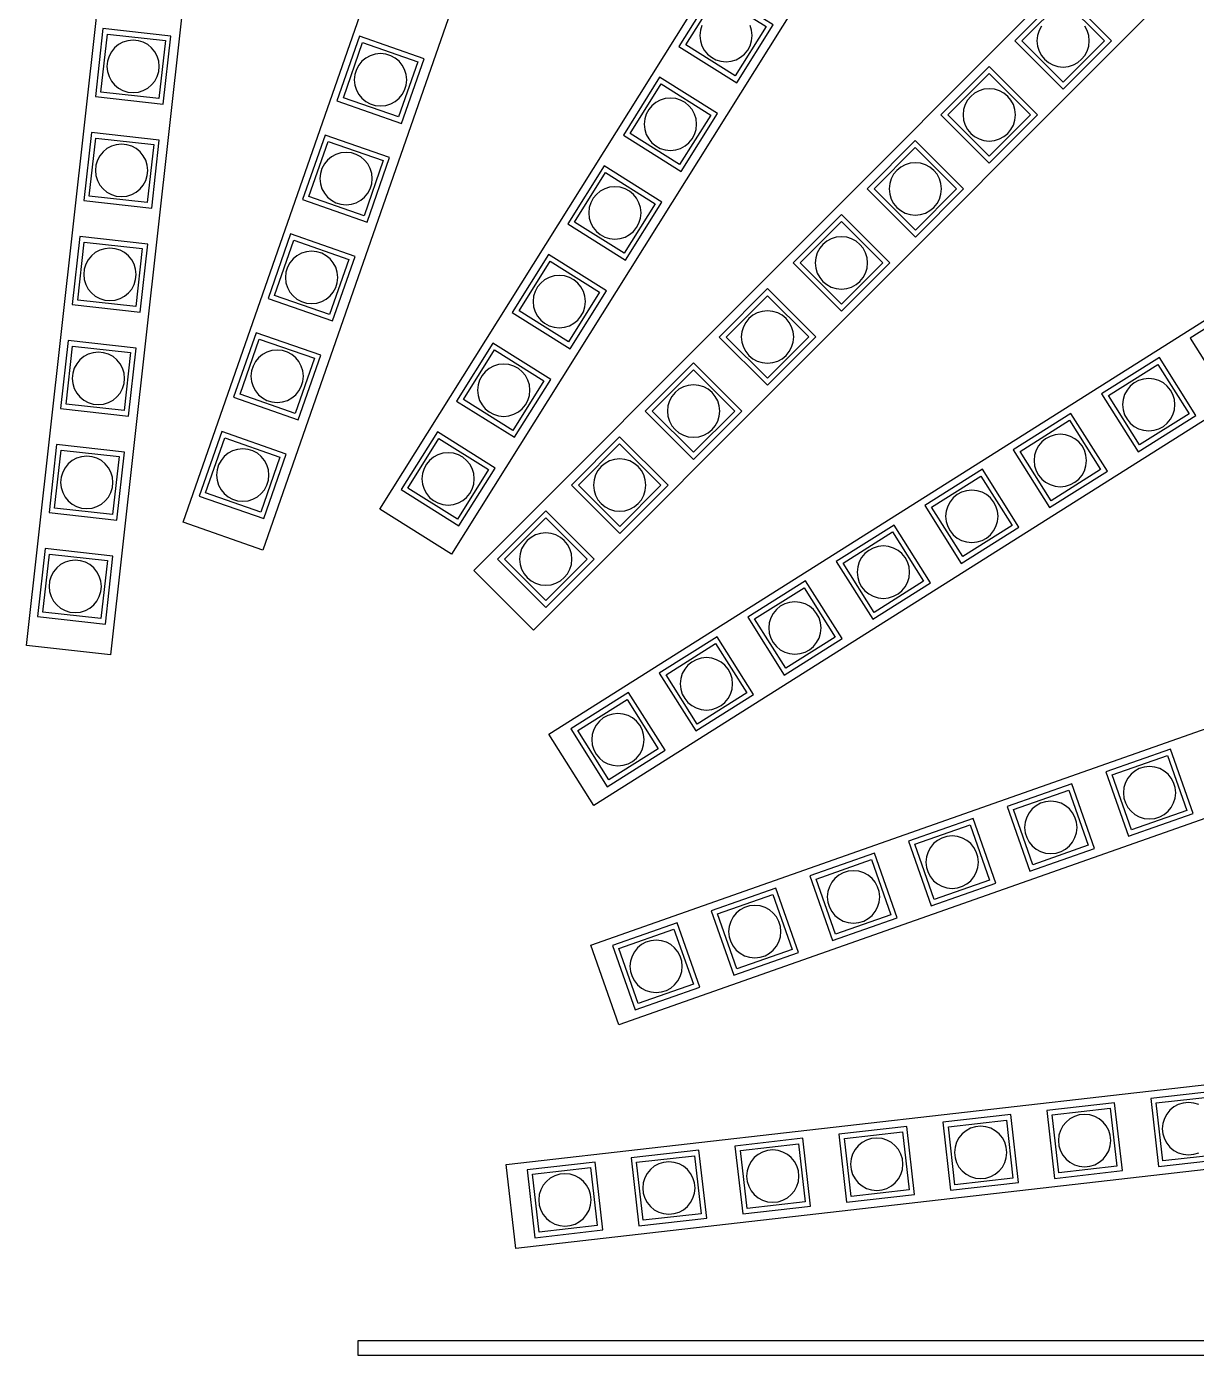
# Model space of a CAD drawing. Extents: x -1323 to 1705, y -706 to 926.
# Drawn here: x -386.1 to -151.2, y -143.9 to 122.8 of the extents above; entities that cross this region are included whole.
import ezdxf

# ---------------------------------------------------------------- set-up
doc = ezdxf.new("R2010")
doc.units = 0
doc.layers.add('CAMADA_1', color=7, linetype='CONTINUOUS')

msp = doc.modelspace()

# ---------------------------------------------------------------- linework, layer by layer
at = {"layer": 'CAMADA_1'}
for points in [[(-260.8108, 257.4186), (-259.8229, 260.2513), (-254.6584, 258.4502), (-338.602, 17.7517), (-354.5965, 23.3297), (-270.6529, 264.0283), (-265.4884, 262.2272), (-266.4763, 259.3944), (-260.8108, 257.4186)], [(-346.7664, 247.6767), (-346.4342, 250.6583), (-340.9982, 250.0525), (-369.2312, -3.2955), (-386.0662, -1.4195), (-357.8332, 251.9286), (-352.3972, 251.3228), (-352.7295, 248.3412), (-346.7664, 247.6767)], [(-171.5761, 233.2397), (-169.9822, 235.7812), (-165.3485, 232.8751), (-300.7867, 16.915), (-315.1372, 25.9148), (-179.699, 241.8751), (-175.0653, 238.969), (-176.6592, 236.4274), (-171.5761, 233.2397)], [(-110.1365, 183.7623), (-108.0167, 185.8851), (-104.1465, 182.0201), (-284.2769, 1.6446), (-296.263, 13.6143), (-116.1324, 193.9898), (-112.2622, 190.1248), (-114.382, 188.002), (-110.1365, 183.7623)], [(-236.1836, 123.1514), (-247.807, 130.441), (-255.0964, 118.8176), (-243.4732, 111.5281), (-236.1836, 123.1514)], [(-253.718, 119.1335), (-247.4911, 129.0624), (-237.5622, 122.8355), (-243.7891, 112.9066), (-253.718, 119.1335)], [(-168.2526, 119.9442), (-177.9606, 129.6392), (-187.6555, 119.9311), (-177.9475, 110.2362), (-168.2526, 119.9442)], [(-186.2414, 119.9321), (-177.9597, 128.225), (-169.6667, 119.9433), (-177.9485, 111.6504), (-186.2414, 119.9321)], [(-357.0927, 120.8661), (-370.7282, 122.3856), (-372.2478, 108.75), (-358.6122, 107.2304), (-357.0927, 120.8661)], [(-371.1432, 109.6331), (-369.8452, 121.281), (-358.1973, 119.983), (-359.4953, 108.3352), (-371.1432, 109.6331)], [(-359.4151, 114.8081), (-359.5219, 115.8672), (-359.8281, 116.8536), (-360.3126, 117.7463), (-360.9543, 118.524), (-361.732, 119.1657), (-362.6247, 119.6502), (-363.6111, 119.9564), (-364.6702, 120.0632), (-365.7293, 119.9564), (-366.7158, 119.6502), (-367.6084, 119.1657), (-368.3862, 118.524), (-369.0279, 117.7463), (-369.5124, 116.8536), (-369.8186, 115.8672), (-369.9254, 114.8081), (-369.8186, 113.749), (-369.5124, 112.7626), (-369.0279, 111.8699), (-368.3862, 111.0922), (-367.6085, 110.4505), (-366.7158, 109.9659), (-365.7294, 109.6597), (-364.6703, 109.5529), (-363.6112, 109.6597), (-362.6247, 109.9659), (-361.7321, 110.4504), (-360.9543, 111.0921), (-360.3126, 111.8698), (-359.8281, 112.7625), (-359.5219, 113.7489), (-359.4151, 114.808)], [(-306.2703, 116.3309), (-319.2251, 120.8489), (-323.7431, 107.8941), (-310.7884, 103.376), (-306.2703, 116.3309)], [(-322.4696, 108.509), (-318.6102, 119.5753), (-307.5439, 115.716), (-311.4033, 104.6496), (-322.4696, 108.509)], [(-309.7516, 112.1125), (-309.8584, 113.1716), (-310.1646, 114.158), (-310.6491, 115.0507), (-311.2908, 115.8284), (-312.0685, 116.4701), (-312.9612, 116.9546), (-313.9476, 117.2608), (-315.0067, 117.3676), (-316.0658, 117.2608), (-317.0522, 116.9546), (-317.9449, 116.4701), (-318.7227, 115.8284), (-319.3644, 115.0507), (-319.8489, 114.158), (-320.1551, 113.1716), (-320.2619, 112.1125), (-320.1551, 111.0534), (-319.8489, 110.067), (-319.3644, 109.1743), (-318.7227, 108.3965), (-317.9449, 107.7548), (-317.0523, 107.2703), (-316.0658, 106.9641), (-315.0067, 106.8573), (-313.9476, 106.9641), (-312.9612, 107.2703), (-312.0685, 107.7548), (-311.2908, 108.3965), (-310.6491, 109.1742), (-310.1646, 110.0669), (-309.8584, 111.0533), (-309.7516, 112.1124)], [(-62.0098, 105.5192), (-59.4725, 107.1199), (-56.5542, 102.4939), (-272.1536, -33.5179), (-281.1916, -19.1913), (-65.5921, 116.8205), (-62.6738, 112.1946), (-65.2112, 110.5938), (-62.0098, 105.5192)], [(-183.0917, 105.0849), (-192.7998, 114.7798), (-202.4947, 105.0718), (-192.7867, 95.3769), (-183.0917, 105.0849)], [(-247.341, 105.3606), (-258.9644, 112.6502), (-266.2538, 101.0268), (-254.6305, 93.7373), (-247.341, 105.3606)], [(-201.0805, 105.0728), (-192.7988, 113.3657), (-184.5059, 105.084), (-192.7876, 96.791), (-201.0805, 105.0728)], [(-264.8754, 101.3427), (-258.6485, 111.2716), (-248.7196, 105.0447), (-254.9464, 95.1158), (-264.8754, 101.3427)], [(-187.5381, 105.0784), (-187.6449, 106.1375), (-187.9511, 107.1239), (-188.4356, 108.0166), (-189.0773, 108.7943), (-189.855, 109.436), (-190.7477, 109.9205), (-191.7341, 110.2267), (-192.7932, 110.3335), (-193.8523, 110.2267), (-194.8387, 109.9205), (-195.7314, 109.436), (-196.5092, 108.7943), (-197.1509, 108.0166), (-197.6354, 107.1239), (-197.9416, 106.1375), (-198.0484, 105.0784), (-197.9416, 104.0193), (-197.6354, 103.0328), (-197.1509, 102.1402), (-196.5092, 101.3624), (-195.7314, 100.7207), (-194.8388, 100.2362), (-193.8523, 99.93), (-192.7932, 99.8232), (-191.7341, 99.93), (-190.7477, 100.2362), (-189.855, 100.7207), (-189.0773, 101.3624), (-188.4356, 102.1401), (-187.9511, 103.0328), (-187.6449, 104.0192), (-187.5381, 105.0783)], [(-251.5423, 103.1937), (-251.6491, 104.2528), (-251.9553, 105.2392), (-252.4398, 106.1319), (-253.0815, 106.9096), (-253.8592, 107.5513), (-254.7519, 108.0358), (-255.7383, 108.342), (-256.7974, 108.4488), (-257.8565, 108.342), (-258.843, 108.0358), (-259.7356, 107.5513), (-260.5134, 106.9096), (-261.1551, 106.1319), (-261.6396, 105.2392), (-261.9458, 104.2528), (-262.0526, 103.1937), (-261.9458, 102.1346), (-261.6396, 101.1482), (-261.1551, 100.2555), (-260.5134, 99.4778), (-259.7357, 98.8361), (-258.843, 98.3516), (-257.8566, 98.0454), (-256.7975, 97.9386), (-255.7384, 98.0454), (-254.7519, 98.3516), (-253.8593, 98.8361), (-253.0815, 99.4778), (-252.4398, 100.2555), (-251.9553, 101.1481), (-251.6491, 102.1346), (-251.5423, 103.1937)], [(-359.4185, 99.9953), (-373.0541, 101.5148), (-374.5736, 87.8792), (-360.9381, 86.3596), (-359.4185, 99.9953)], [(-373.469, 88.7623), (-372.171, 100.4102), (-360.5231, 99.1122), (-361.8212, 87.4643), (-373.469, 88.7623)], [(-361.7409, 93.9373), (-361.8477, 94.9964), (-362.1539, 95.9828), (-362.6384, 96.8755), (-363.2801, 97.6532), (-364.0579, 98.2949), (-364.9505, 98.7794), (-365.937, 99.0856), (-366.9961, 99.1924), (-368.0552, 99.0856), (-369.0416, 98.7794), (-369.9343, 98.2949), (-370.712, 97.6532), (-371.3537, 96.8755), (-371.8382, 95.9828), (-372.1444, 94.9964), (-372.2512, 93.9373), (-372.1444, 92.8782), (-371.8382, 91.8918), (-371.3537, 90.9991), (-370.712, 90.2213), (-369.9343, 89.5796), (-369.0416, 89.0951), (-368.0552, 88.7889), (-366.9961, 88.6821), (-365.937, 88.7889), (-364.9506, 89.0951), (-364.0579, 89.5796), (-363.2801, 90.2213), (-362.6384, 90.999), (-362.1539, 91.8917), (-361.8477, 92.8781), (-361.7409, 93.9372)], [(-313.1856, 96.5021), (-326.1404, 101.0201), (-330.6584, 88.0653), (-317.7036, 83.5474), (-313.1856, 96.5021)], [(-329.3848, 88.6803), (-325.5255, 99.7466), (-314.4592, 95.8872), (-318.3185, 84.8209), (-329.3848, 88.6803)], [(-197.9309, 90.2256), (-207.639, 99.9205), (-217.3339, 90.2125), (-207.6258, 80.5175), (-197.9309, 90.2256)], [(-316.6669, 92.2837), (-316.7737, 93.3428), (-317.0799, 94.3293), (-317.5644, 95.2219), (-318.2061, 95.9997), (-318.9838, 96.6414), (-319.8765, 97.1259), (-320.8629, 97.4321), (-321.922, 97.5389), (-322.9811, 97.4321), (-323.9675, 97.1259), (-324.8602, 96.6414), (-325.6379, 95.9997), (-326.2796, 95.2219), (-326.7641, 94.3293), (-327.0703, 93.3428), (-327.1771, 92.2837), (-327.0703, 91.2246), (-326.7641, 90.2382), (-326.2796, 89.3455), (-325.6379, 88.5678), (-324.8602, 87.9261), (-323.9675, 87.4416), (-322.9811, 87.1354), (-321.922, 87.0286), (-320.8629, 87.1354), (-319.8765, 87.4416), (-318.9838, 87.9261), (-318.2061, 88.5678), (-317.5644, 89.3455), (-317.0799, 90.2382), (-316.7737, 91.2246), (-316.6669, 92.2837)], [(-215.9197, 90.2134), (-207.638, 98.5063), (-199.3451, 90.2246), (-207.6268, 81.9317), (-215.9197, 90.2134)], [(-258.4984, 87.5698), (-270.1218, 94.8594), (-277.4112, 83.236), (-265.7879, 75.9465), (-258.4984, 87.5698)], [(-276.0328, 83.5519), (-269.8059, 93.4808), (-259.8769, 87.2539), (-266.1038, 77.325), (-276.0328, 83.5519)], [(-202.3772, 90.219), (-202.484, 91.2781), (-202.7902, 92.2646), (-203.2747, 93.1572), (-203.9164, 93.935), (-204.6942, 94.5767), (-205.5868, 95.0612), (-206.5733, 95.3674), (-207.6324, 95.4742), (-208.6915, 95.3674), (-209.6779, 95.0612), (-210.5706, 94.5767), (-211.3483, 93.935), (-211.99, 93.1572), (-212.4745, 92.2646), (-212.7807, 91.2781), (-212.8875, 90.219), (-212.7807, 89.1599), (-212.4745, 88.1735), (-211.99, 87.2808), (-211.3483, 86.5031), (-210.5706, 85.8614), (-209.6779, 85.3769), (-208.6915, 85.0707), (-207.6324, 84.9639), (-206.5733, 85.0707), (-205.5869, 85.3769), (-204.6942, 85.8614), (-203.9165, 86.5031), (-203.2748, 87.2808), (-202.7902, 88.1735), (-202.484, 89.1599), (-202.3772, 90.219)], [(-262.6997, 85.4029), (-262.8065, 86.462), (-263.1127, 87.4484), (-263.5972, 88.3411), (-264.2389, 89.1188), (-265.0166, 89.7605), (-265.9093, 90.245), (-266.8957, 90.5512), (-267.9548, 90.658), (-269.0139, 90.5512), (-270.0004, 90.245), (-270.893, 89.7605), (-271.6708, 89.1188), (-272.3125, 88.3411), (-272.797, 87.4484), (-273.1032, 86.462), (-273.21, 85.4029), (-273.1032, 84.3438), (-272.797, 83.3574), (-272.3125, 82.4647), (-271.6708, 81.687), (-270.8931, 81.0453), (-270.0004, 80.5608), (-269.014, 80.2546), (-267.9549, 80.1478), (-266.8958, 80.2546), (-265.9093, 80.5608), (-265.0167, 81.0453), (-264.2389, 81.687), (-263.5972, 82.4647), (-263.1127, 83.3574), (-262.8065, 84.3438), (-262.6997, 85.4029)], [(-212.77, 75.3663), (-222.4781, 85.0612), (-232.1731, 75.3532), (-222.4649, 65.6582), (-212.77, 75.3663)], [(-230.7589, 75.3541), (-222.4772, 83.647), (-214.1843, 75.3653), (-222.4659, 67.0724), (-230.7589, 75.3541)], [(-361.7443, 79.1245), (-375.38, 80.644), (-376.8995, 67.0084), (-363.2639, 65.4888), (-361.7443, 79.1245)], [(-320.1009, 76.6734), (-333.0557, 81.1913), (-337.5737, 68.2366), (-324.6189, 63.7186), (-320.1009, 76.6734)], [(-217.2164, 75.3597), (-217.3232, 76.4188), (-217.6294, 77.4052), (-218.1139, 78.2979), (-218.7556, 79.0756), (-219.5333, 79.7173), (-220.426, 80.2018), (-221.4124, 80.508), (-222.4715, 80.6148), (-223.5306, 80.508), (-224.517, 80.2018), (-225.4097, 79.7173), (-226.1875, 79.0756), (-226.8292, 78.2979), (-227.3137, 77.4052), (-227.6199, 76.4188), (-227.7267, 75.3597), (-227.6199, 74.3006), (-227.3137, 73.3142), (-226.8292, 72.4215), (-226.1875, 71.6438), (-225.4097, 71.0021), (-224.5171, 70.5176), (-223.5306, 70.2114), (-222.4715, 70.1046), (-221.4124, 70.2113), (-220.426, 70.5175), (-219.5333, 71.002), (-218.7556, 71.6437), (-218.1139, 72.4215), (-217.6294, 73.3141), (-217.3232, 74.3006), (-217.2164, 75.3597)], [(-375.7949, 67.8915), (-374.4969, 79.5394), (-362.8489, 78.2414), (-364.147, 66.5935), (-375.7949, 67.8915)], [(-364.0668, 73.0665), (-364.1736, 74.1256), (-364.4798, 75.112), (-364.9643, 76.0047), (-365.606, 76.7824), (-366.3837, 77.4241), (-367.2764, 77.9086), (-368.2628, 78.2148), (-369.3219, 78.3216), (-370.381, 78.2148), (-371.3674, 77.9086), (-372.2601, 77.4241), (-373.0378, 76.7824), (-373.6795, 76.0047), (-374.164, 75.112), (-374.4702, 74.1256), (-374.577, 73.0665), (-374.4702, 72.0074), (-374.164, 71.021), (-373.6795, 70.1283), (-373.0379, 69.3505), (-372.2601, 68.7088), (-371.3675, 68.2243), (-370.381, 67.9181), (-369.3219, 67.8113), (-368.2628, 67.9181), (-367.2764, 68.2243), (-366.3837, 68.7088), (-365.606, 69.3505), (-364.9643, 70.1282), (-364.4798, 71.0209), (-364.1736, 72.0073), (-364.0668, 73.0664)], [(-336.3001, 68.8515), (-332.4408, 79.9178), (-321.3744, 76.0585), (-325.2338, 64.9921), (-336.3001, 68.8515)], [(-323.5821, 72.455), (-323.6889, 73.5141), (-323.9951, 74.5005), (-324.4796, 75.3932), (-325.1213, 76.1709), (-325.8991, 76.8126), (-326.7917, 77.2971), (-327.7782, 77.6033), (-328.8373, 77.7101), (-329.8964, 77.6033), (-330.8828, 77.2971), (-331.7755, 76.8126), (-332.5532, 76.1709), (-333.1949, 75.3932), (-333.6794, 74.5005), (-333.9856, 73.5141), (-334.0924, 72.455), (-333.9856, 71.3959), (-333.6794, 70.4095), (-333.1949, 69.5168), (-332.5532, 68.7391), (-331.7755, 68.0974), (-330.8828, 67.6129), (-329.8964, 67.3067), (-328.8373, 67.1999), (-327.7782, 67.3066), (-326.7918, 67.6128), (-325.8991, 68.0973), (-325.1214, 68.739), (-324.4797, 69.5168), (-323.9951, 70.4094), (-323.6889, 71.3959), (-323.5821, 72.455)], [(-269.6558, 69.7791), (-281.2792, 77.0686), (-288.5687, 65.4452), (-276.9453, 58.1557), (-269.6558, 69.7791)], [(-287.1902, 65.7611), (-280.9633, 75.69), (-271.0343, 69.4631), (-277.2612, 59.5342), (-287.1902, 65.7611)], [(-273.8571, 67.6121), (-273.9639, 68.6712), (-274.2701, 69.6576), (-274.7546, 70.5503), (-275.3963, 71.328), (-276.174, 71.9697), (-277.0667, 72.4542), (-278.0531, 72.7604), (-279.1122, 72.8672), (-280.1713, 72.7604), (-281.1578, 72.4542), (-282.0504, 71.9697), (-282.8282, 71.328), (-283.4699, 70.5503), (-283.9544, 69.6576), (-284.2606, 68.6712), (-284.3674, 67.6121), (-284.2606, 66.553), (-283.9544, 65.5666), (-283.4699, 64.6739), (-282.8282, 63.8962), (-282.0505, 63.2545), (-281.1578, 62.77), (-280.1714, 62.4638), (-279.1123, 62.357), (-278.0532, 62.4638), (-277.0667, 62.77), (-276.1741, 63.2545), (-275.3963, 63.8962), (-274.7546, 64.6739), (-274.2701, 65.5666), (-273.9639, 66.553), (-273.8571, 67.6121)], [(-227.6091, 60.507), (-237.3173, 70.2019), (-247.0122, 60.4937), (-237.3041, 50.7989), (-227.6091, 60.507)], [(-245.5979, 60.4948), (-237.3163, 68.7877), (-229.0233, 60.506), (-237.305, 52.2131), (-245.5979, 60.4948)], [(-133.5431, 55.9822), (-140.8635, 67.5862), (-152.4673, 60.2658), (-145.1471, 48.6618), (-133.5431, 55.9822)], [(-232.0555, 60.5004), (-232.1623, 61.5595), (-232.4685, 62.5459), (-232.953, 63.4386), (-233.5947, 64.2163), (-234.3725, 64.858), (-235.2651, 65.3425), (-236.2516, 65.6487), (-237.3107, 65.7555), (-238.3698, 65.6487), (-239.3562, 65.3425), (-240.2489, 64.858), (-241.0266, 64.2163), (-241.6683, 63.4386), (-242.1528, 62.5459), (-242.459, 61.5595), (-242.5658, 60.5004), (-242.459, 59.4413), (-242.1528, 58.4549), (-241.6683, 57.5622), (-241.0266, 56.7844), (-240.2489, 56.1427), (-239.3562, 55.6582), (-238.3698, 55.352), (-237.3107, 55.2452), (-236.2516, 55.352), (-235.2652, 55.6582), (-234.3725, 56.1427), (-233.5948, 56.7844), (-232.9531, 57.5621), (-232.4685, 58.4548), (-232.1623, 59.4412), (-232.0555, 60.5003)], [(-327.0162, 56.8446), (-339.9709, 61.3626), (-344.489, 48.4078), (-331.5341, 43.8899), (-327.0162, 56.8446)], [(-364.0702, 58.2537), (-377.7058, 59.7732), (-379.2253, 46.1376), (-365.5897, 44.618), (-364.0702, 58.2537)], [(-343.2154, 49.0228), (-339.356, 60.0891), (-328.2897, 56.2297), (-332.1491, 45.1634), (-343.2154, 49.0228)], [(-280.8132, 51.9883), (-292.4366, 59.2778), (-299.7261, 47.6544), (-288.1027, 40.3649), (-280.8132, 51.9883)], [(-378.1207, 47.0207), (-376.8227, 58.6686), (-365.1747, 57.3706), (-366.4728, 45.7227), (-378.1207, 47.0207)], [(-366.3926, 52.1957), (-366.4994, 53.2548), (-366.8056, 54.2412), (-367.2901, 55.1339), (-367.9318, 55.9116), (-368.7095, 56.5533), (-369.6022, 57.0378), (-370.5886, 57.344), (-371.6477, 57.4508), (-372.7068, 57.344), (-373.6933, 57.0378), (-374.5859, 56.5533), (-375.3637, 55.9116), (-376.0054, 55.1339), (-376.4899, 54.2412), (-376.7961, 53.2548), (-376.9029, 52.1957), (-376.7961, 51.1366), (-376.4899, 50.1501), (-376.0054, 49.2575), (-375.3637, 48.4797), (-374.586, 47.838), (-373.6933, 47.3535), (-372.7069, 47.0473), (-371.6478, 46.9405), (-370.5887, 47.0473), (-369.6022, 47.3535), (-368.7096, 47.838), (-367.9318, 48.4797), (-367.2901, 49.2574), (-366.8056, 50.1501), (-366.4994, 51.1365), (-366.3926, 52.1956)], [(-330.4974, 52.6262), (-330.6042, 53.6853), (-330.9104, 54.6718), (-331.3949, 55.5644), (-332.0366, 56.3422), (-332.8143, 56.9839), (-333.707, 57.4684), (-334.6934, 57.7746), (-335.7525, 57.8814), (-336.8116, 57.7746), (-337.7981, 57.4684), (-338.6907, 56.9839), (-339.4685, 56.3422), (-340.1102, 55.5645), (-340.5947, 54.6718), (-340.9009, 53.6854), (-341.0077, 52.6263), (-340.9009, 51.5672), (-340.5947, 50.5807), (-340.1102, 49.6881), (-339.4685, 48.9103), (-338.6908, 48.2686), (-337.7981, 47.7841), (-336.8117, 47.4779), (-335.7526, 47.3711), (-334.6935, 47.4779), (-333.707, 47.7841), (-332.8144, 48.2686), (-332.0366, 48.9103), (-331.3949, 49.688), (-330.9104, 50.5807), (-330.6042, 51.5671), (-330.4974, 52.6262)], [(-298.3476, 47.9703), (-292.1207, 57.8993), (-282.1917, 51.6724), (-288.4186, 41.7434), (-298.3476, 47.9703)], [(-151.3042, 44.7775), (-158.6245, 56.3815), (-170.2285, 49.0611), (-162.9081, 37.4572), (-151.3042, 44.7775)], [(-285.0145, 49.8213), (-285.1213, 50.8804), (-285.4275, 51.8668), (-285.912, 52.7595), (-286.5537, 53.5372), (-287.3314, 54.1789), (-288.2241, 54.6634), (-289.2105, 54.9696), (-290.2696, 55.0764), (-291.3287, 54.9696), (-292.3152, 54.6634), (-293.2078, 54.1789), (-293.9856, 53.5373), (-294.6273, 52.7595), (-295.1118, 51.8669), (-295.418, 50.8804), (-295.5248, 49.8213), (-295.418, 48.7622), (-295.1118, 47.7758), (-294.6273, 46.8831), (-293.9856, 46.1054), (-293.2079, 45.4637), (-292.3152, 44.9792), (-291.3288, 44.673), (-290.2697, 44.5662), (-289.2106, 44.673), (-288.2241, 44.9792), (-287.3315, 45.4637), (-286.5537, 46.1054), (-285.912, 46.8831), (-285.4275, 47.7758), (-285.1213, 48.7622), (-285.0145, 49.8213)], [(-242.4483, 45.6476), (-252.1565, 55.3426), (-261.8513, 45.6344), (-252.1432, 35.9395), (-242.4483, 45.6476)], [(-260.4371, 45.6354), (-252.1554, 53.9284), (-243.8625, 45.6467), (-252.1442, 37.3538), (-260.4371, 45.6354)], [(-168.8492, 48.7489), (-158.9367, 55.0021), (-152.6835, 45.0897), (-162.5958, 38.8365), (-168.8492, 48.7489)], [(-246.8947, 45.641), (-247.0015, 46.7001), (-247.3077, 47.6866), (-247.7922, 48.5792), (-248.4339, 49.357), (-249.2116, 49.9987), (-250.1043, 50.4832), (-251.0907, 50.7894), (-252.1498, 50.8962), (-253.2089, 50.7894), (-254.1953, 50.4832), (-255.088, 49.9987), (-255.8658, 49.357), (-256.5075, 48.5793), (-256.992, 47.6866), (-257.2982, 46.7002), (-257.405, 45.6411), (-257.2982, 44.582), (-256.992, 43.5955), (-256.5075, 42.7029), (-255.8658, 41.9251), (-255.088, 41.2834), (-254.1954, 40.7989), (-253.2089, 40.4927), (-252.1498, 40.3859), (-251.0907, 40.4927), (-250.1043, 40.7989), (-249.2116, 41.2834), (-248.4339, 41.9251), (-247.7922, 42.7028), (-247.3077, 43.5955), (-247.0015, 44.5819), (-246.8947, 45.641)], [(-155.5112, 46.9193), (-155.618, 47.9784), (-155.9242, 48.9649), (-156.4087, 49.8575), (-157.0504, 50.6353), (-157.8281, 51.277), (-158.7208, 51.7615), (-159.7072, 52.0677), (-160.7663, 52.1745), (-161.8254, 52.0677), (-162.8118, 51.7615), (-163.7045, 51.277), (-164.4823, 50.6353), (-165.124, 49.8576), (-165.6085, 48.9649), (-165.9147, 47.9785), (-166.0215, 46.9194), (-165.9147, 45.8603), (-165.6085, 44.8738), (-165.124, 43.9812), (-164.4823, 43.2034), (-163.7045, 42.5617), (-162.8119, 42.0772), (-161.8254, 41.771), (-160.7663, 41.6642), (-159.7072, 41.771), (-158.7208, 42.0772), (-157.8281, 42.5617), (-157.0504, 43.2034), (-156.4087, 43.9811), (-155.9242, 44.8738), (-155.618, 45.8602), (-155.5112, 46.9193)], [(-169.0652, 33.5729), (-176.3856, 45.1769), (-187.9896, 37.8565), (-180.6692, 26.2525), (-169.0652, 33.5729)], [(-186.6102, 37.5443), (-176.6978, 43.7975), (-170.4446, 33.8851), (-180.357, 27.6319), (-186.6102, 37.5443)], [(-333.9314, 37.0159), (-346.8862, 41.5338), (-351.4042, 28.5791), (-338.4494, 24.0611), (-333.9314, 37.0159)], [(-350.1307, 29.194), (-346.2713, 40.2603), (-335.2049, 36.4009), (-339.0643, 25.3346), (-350.1307, 29.194)], [(-291.9706, 34.1975), (-303.594, 41.4869), (-310.8835, 29.8636), (-299.2601, 22.5741), (-291.9706, 34.1975)], [(-309.505, 30.1795), (-303.2781, 40.1085), (-293.3491, 33.8816), (-299.576, 23.9526), (-309.505, 30.1795)], [(-257.2875, 30.7883), (-266.9955, 40.4833), (-276.6905, 30.7751), (-266.9824, 21.0802), (-257.2875, 30.7883)], [(-173.2723, 35.7147), (-173.3791, 36.7738), (-173.6853, 37.7602), (-174.1698, 38.6529), (-174.8115, 39.4306), (-175.5892, 40.0723), (-176.4819, 40.5568), (-177.4683, 40.863), (-178.5274, 40.9698), (-179.5865, 40.863), (-180.5729, 40.5568), (-181.4656, 40.0723), (-182.2433, 39.4306), (-182.885, 38.6529), (-183.3695, 37.7602), (-183.6757, 36.7738), (-183.7825, 35.7147), (-183.6757, 34.6556), (-183.3695, 33.6692), (-182.885, 32.7765), (-182.2434, 31.9988), (-181.4656, 31.3571), (-180.573, 30.8726), (-179.5865, 30.5664), (-178.5274, 30.4596), (-177.4683, 30.5663), (-176.4819, 30.8725), (-175.5892, 31.357), (-174.8115, 31.9987), (-174.1698, 32.7765), (-173.6853, 33.6691), (-173.3791, 34.6556), (-173.2723, 35.7147)], [(-366.396, 37.3829), (-380.0316, 38.9024), (-381.5512, 25.2668), (-367.9155, 23.7472), (-366.396, 37.3829)], [(-380.4465, 26.1499), (-379.1485, 37.7978), (-367.5006, 36.4998), (-368.7987, 24.8519), (-380.4465, 26.1499)], [(-337.4127, 32.7975), (-337.5195, 33.8566), (-337.8257, 34.843), (-338.3102, 35.7357), (-338.9519, 36.5134), (-339.7296, 37.1551), (-340.6223, 37.6396), (-341.6087, 37.9458), (-342.6678, 38.0526), (-343.7269, 37.9458), (-344.7133, 37.6396), (-345.606, 37.1551), (-346.3837, 36.5134), (-347.0254, 35.7357), (-347.51, 34.843), (-347.8162, 33.8566), (-347.923, 32.7975), (-347.8162, 31.7384), (-347.51, 30.752), (-347.0255, 29.8593), (-346.3838, 29.0816), (-345.606, 28.4399), (-344.7134, 27.9554), (-343.7269, 27.6492), (-342.6678, 27.5424), (-341.6087, 27.6492), (-340.6223, 27.9554), (-339.7296, 28.4399), (-338.9519, 29.0816), (-338.3102, 29.8593), (-337.8257, 30.7519), (-337.5195, 31.7384), (-337.4127, 32.7975)], [(-275.2763, 30.776), (-266.9946, 39.069), (-258.7017, 30.7874), (-266.9834, 22.4944), (-275.2763, 30.776)], [(-368.7184, 31.3249), (-368.8252, 32.384), (-369.1314, 33.3704), (-369.6159, 34.2631), (-370.2576, 35.0408), (-371.0354, 35.6825), (-371.928, 36.167), (-372.9145, 36.4732), (-373.9736, 36.58), (-375.0327, 36.4732), (-376.0191, 36.167), (-376.9118, 35.6825), (-377.6895, 35.0408), (-378.3312, 34.2631), (-378.8157, 33.3704), (-379.1219, 32.384), (-379.2287, 31.3249), (-379.1219, 30.2658), (-378.8157, 29.2793), (-378.3312, 28.3867), (-377.6895, 27.6089), (-376.9118, 26.9672), (-376.0191, 26.4827), (-375.0327, 26.1765), (-373.9736, 26.0697), (-372.9145, 26.1765), (-371.9281, 26.4827), (-371.0354, 26.9672), (-370.2577, 27.6089), (-369.616, 28.3866), (-369.1314, 29.2793), (-368.8252, 30.2657), (-368.7184, 31.3248)], [(-296.1719, 32.0305), (-296.2787, 33.0896), (-296.5849, 34.076), (-297.0694, 34.9687), (-297.7111, 35.7464), (-298.4888, 36.3881), (-299.3815, 36.8726), (-300.3679, 37.1788), (-301.427, 37.2856), (-302.4861, 37.1788), (-303.4725, 36.8726), (-304.3652, 36.3881), (-305.143, 35.7465), (-305.7847, 34.9687), (-306.2692, 34.0761), (-306.5754, 33.0896), (-306.6822, 32.0305), (-306.5754, 30.9714), (-306.2692, 29.985), (-305.7847, 29.0923), (-305.143, 28.3146), (-304.3652, 27.6729), (-303.4726, 27.1884), (-302.4861, 26.8822), (-301.427, 26.7754), (-300.3679, 26.8822), (-299.3815, 27.1884), (-298.4888, 27.6729), (-297.7111, 28.3146), (-297.0694, 29.0923), (-296.5849, 29.985), (-296.2787, 30.9714), (-296.1719, 32.0305)], [(-261.7338, 30.7817), (-261.8406, 31.8408), (-262.1468, 32.8272), (-262.6313, 33.7199), (-263.273, 34.4976), (-264.0508, 35.1393), (-264.9434, 35.6238), (-265.9299, 35.93), (-266.989, 36.0368), (-268.0481, 35.93), (-269.0345, 35.6238), (-269.9272, 35.1393), (-270.7049, 34.4977), (-271.3466, 33.7199), (-271.8311, 32.8273), (-272.1373, 31.8408), (-272.2441, 30.7817), (-272.1373, 29.7226), (-271.8311, 28.7362), (-271.3466, 27.8435), (-270.7049, 27.0658), (-269.9272, 26.4241), (-269.0345, 25.9396), (-268.0481, 25.6334), (-266.989, 25.5266), (-265.9299, 25.6334), (-264.9435, 25.9396), (-264.0508, 26.4241), (-263.2731, 27.0658), (-262.6314, 27.8435), (-262.1468, 28.7362), (-261.8406, 29.7226), (-261.7338, 30.7817)], [(-186.8263, 22.3683), (-194.1467, 33.9722), (-205.7507, 26.6518), (-198.4303, 15.0479), (-186.8263, 22.3683)], [(-204.3713, 26.3395), (-194.4589, 32.5929), (-188.2057, 22.6805), (-198.1181, 16.4272), (-204.3713, 26.3395)], [(-191.0333, 24.51), (-191.1401, 25.5691), (-191.4463, 26.5556), (-191.9308, 27.4482), (-192.5725, 28.226), (-193.3503, 28.8677), (-194.2429, 29.3522), (-195.2294, 29.6584), (-196.2885, 29.7652), (-197.3476, 29.6584), (-198.334, 29.3522), (-199.2267, 28.8677), (-200.0044, 28.226), (-200.6461, 27.4482), (-201.1306, 26.5556), (-201.4368, 25.5691), (-201.5436, 24.51), (-201.4368, 23.4509), (-201.1306, 22.4645), (-200.6461, 21.5718), (-200.0044, 20.7941), (-199.2267, 20.1524), (-198.334, 19.6679), (-197.3476, 19.3617), (-196.2885, 19.2549), (-195.2294, 19.3617), (-194.243, 19.6679), (-193.3503, 20.1524), (-192.5726, 20.7941), (-191.9309, 21.5718), (-191.4463, 22.4645), (-191.1401, 23.4509), (-191.0333, 24.51)], [(-272.1267, 15.929), (-281.8347, 25.6239), (-291.5296, 15.9158), (-281.8216, 6.2209), (-272.1267, 15.929)], [(-290.1155, 15.9167), (-281.8337, 24.2096), (-273.5408, 15.928), (-281.8225, 7.6351), (-290.1155, 15.9167)], [(-31.3529, 11.2268), (-28.5228, 12.2222), (-26.708, 7.0624), (-267.1826, -77.5208), (-272.8032, -61.5412), (-32.3286, 23.042), (-30.5137, 17.8822), (-33.3438, 16.8868), (-31.3529, 11.2268)], [(-204.5874, 11.1636), (-211.9078, 22.7676), (-223.5117, 15.4472), (-216.1913, 3.8433), (-204.5874, 11.1636)], [(-222.1324, 15.1349), (-212.2201, 21.3882), (-205.9667, 11.4758), (-215.8791, 5.2226), (-222.1324, 15.1349)], [(-276.573, 15.9224), (-276.6798, 16.9815), (-276.986, 17.9679), (-277.4705, 18.8606), (-278.1122, 19.6383), (-278.8899, 20.28), (-279.7826, 20.7645), (-280.769, 21.0707), (-281.8281, 21.1775), (-282.8872, 21.0707), (-283.8736, 20.7645), (-284.7663, 20.28), (-285.5441, 19.6383), (-286.1858, 18.8606), (-286.6703, 17.9679), (-286.9765, 16.9815), (-287.0833, 15.9224), (-286.9765, 14.8633), (-286.6703, 13.8769), (-286.1858, 12.9842), (-285.5441, 12.2065), (-284.7663, 11.5648), (-283.8737, 11.0802), (-282.8872, 10.774), (-281.8281, 10.6672), (-280.769, 10.774), (-279.7826, 11.0802), (-278.8899, 11.5647), (-278.1122, 12.2064), (-277.4705, 12.9842), (-276.986, 13.8768), (-276.6798, 14.8633), (-276.573, 15.9224)], [(-368.7218, 16.5121), (-382.3575, 18.0316), (-383.877, 4.396), (-370.2414, 2.8765), (-368.7218, 16.5121)], [(-382.7724, 5.2791), (-381.4744, 16.927), (-369.8264, 15.6289), (-371.1245, 3.9811), (-382.7724, 5.2791)], [(-208.7944, 13.3054), (-208.9012, 14.3645), (-209.2074, 15.3509), (-209.6919, 16.2436), (-210.3336, 17.0213), (-211.1113, 17.663), (-212.004, 18.1475), (-212.9904, 18.4537), (-214.0495, 18.5605), (-215.1086, 18.4537), (-216.0951, 18.1475), (-216.9877, 17.663), (-217.7655, 17.0213), (-218.4072, 16.2436), (-218.8917, 15.3509), (-219.1979, 14.3645), (-219.3047, 13.3054), (-219.1979, 12.2463), (-218.8917, 11.2599), (-218.4072, 10.3672), (-217.7655, 9.5895), (-216.9878, 8.9478), (-216.0951, 8.4632), (-215.1087, 8.157), (-214.0496, 8.0502), (-212.9905, 8.157), (-212.004, 8.4632), (-211.1114, 8.9477), (-210.3336, 9.5894), (-209.6919, 10.3672), (-209.2074, 11.2598), (-208.9012, 12.2463), (-208.7944, 13.3054)], [(-371.0443, 10.4541), (-371.1511, 11.5132), (-371.4573, 12.4996), (-371.9418, 13.3923), (-372.5835, 14.17), (-373.3612, 14.8117), (-374.2539, 15.2962), (-375.2403, 15.6024), (-376.2994, 15.7092), (-377.3585, 15.6024), (-378.3449, 15.2962), (-379.2376, 14.8117), (-380.0153, 14.17), (-380.657, 13.3923), (-381.1415, 12.4996), (-381.4477, 11.5132), (-381.5545, 10.4541), (-381.4478, 9.395), (-381.1416, 8.4085), (-380.6571, 7.5159), (-380.0154, 6.7381), (-379.2376, 6.0964), (-378.345, 5.6119), (-377.3585, 5.3057), (-376.2994, 5.1989), (-375.2403, 5.3057), (-374.2539, 5.6119), (-373.3612, 6.0964), (-372.5835, 6.7381), (-371.9418, 7.5158), (-371.4573, 8.4085), (-371.1511, 9.3949), (-371.0443, 10.454)], [(-222.3484, -0.0411), (-229.6688, 11.5628), (-241.2728, 4.2425), (-233.9524, -7.3614), (-222.3484, -0.0411)], [(-239.8934, 3.9303), (-229.981, 10.1836), (-223.7278, 0.2712), (-233.6402, -5.9821), (-239.8934, 3.9303)], [(-226.5555, 2.1007), (-226.6623, 3.1598), (-226.9685, 4.1463), (-227.453, 5.0389), (-228.0947, 5.8167), (-228.8724, 6.4584), (-229.7651, 6.9429), (-230.7515, 7.2491), (-231.8106, 7.3559), (-232.8697, 7.2491), (-233.8561, 6.9429), (-234.7488, 6.4584), (-235.5266, 5.8167), (-236.1683, 5.0389), (-236.6528, 4.1463), (-236.959, 3.1598), (-237.0658, 2.1007), (-236.959, 1.0416), (-236.6528, 0.0552), (-236.1683, -0.8375), (-235.5266, -1.6152), (-234.7488, -2.2569), (-233.8562, -2.7414), (-232.8697, -3.0476), (-231.8106, -3.1544), (-230.7515, -3.0476), (-229.7651, -2.7414), (-228.8724, -2.2569), (-228.0947, -1.6152), (-227.453, -0.8375), (-226.9685, 0.0552), (-226.6623, 1.0416), (-226.5555, 2.1007)], [(-240.1095, -11.2457), (-247.4299, 0.3582), (-259.0339, -6.9622), (-251.7135, -18.5661), (-240.1095, -11.2457)], [(-257.6545, -7.2744), (-247.7422, -1.0211), (-241.4889, -10.9335), (-251.4013, -17.1867), (-257.6545, -7.2744)], [(-244.3166, -9.1039), (-244.4234, -8.0448), (-244.7296, -7.0584), (-245.2141, -6.1657), (-245.8558, -5.388), (-246.6335, -4.7463), (-247.5262, -4.2618), (-248.5126, -3.9556), (-249.5717, -3.8488), (-250.6308, -3.9556), (-251.6172, -4.2618), (-252.5099, -4.7463), (-253.2876, -5.388), (-253.9293, -6.1657), (-254.4138, -7.0584), (-254.72, -8.0448), (-254.8268, -9.1039), (-254.72, -10.163), (-254.4138, -11.1494), (-253.9293, -12.0421), (-253.2876, -12.8198), (-252.5099, -13.4615), (-251.6172, -13.9461), (-250.6308, -14.2523), (-249.5717, -14.3591), (-248.5126, -14.2523), (-247.5262, -13.9461), (-246.6335, -13.4616), (-245.8558, -12.8199), (-245.2141, -12.0422), (-244.7296, -11.1495), (-244.4234, -10.1631), (-244.3166, -9.104)], [(-257.8707, -22.4503), (-265.1911, -10.8464), (-276.7949, -18.1668), (-269.4745, -29.7707), (-257.8707, -22.4503)], [(-275.4156, -18.479), (-265.5033, -12.2257), (-259.2499, -22.1381), (-269.1623, -28.3914), (-275.4156, -18.479)], [(-262.0776, -20.3086), (-262.1844, -19.2495), (-262.4906, -18.263), (-262.9751, -17.3704), (-263.6168, -16.5926), (-264.3946, -15.9509), (-265.2872, -15.4664), (-266.2737, -15.1602), (-267.3328, -15.0534), (-268.3919, -15.1602), (-269.3783, -15.4664), (-270.271, -15.9509), (-271.0487, -16.5926), (-271.6904, -17.3704), (-272.1749, -18.263), (-272.4811, -19.2495), (-272.5879, -20.3086), (-272.4811, -21.3677), (-272.1749, -22.3541), (-271.6904, -23.2468), (-271.0487, -24.0245), (-270.271, -24.6662), (-269.3783, -25.1507), (-268.3919, -25.4569), (-267.3328, -25.5637), (-266.2737, -25.4569), (-265.2873, -25.1507), (-264.3946, -24.6662), (-263.6169, -24.0245), (-262.9752, -23.2468), (-262.4906, -22.3541), (-262.1844, -21.3677), (-262.0776, -20.3086)], [(-151.8688, -35.1541), (-156.4212, -22.2114), (-169.364, -26.7638), (-164.8116, -39.7065), (-151.8688, -35.1541)], [(-168.0888, -27.3753), (-157.0327, -23.4865), (-153.144, -34.5425), (-164.2, -38.4313), (-168.0888, -27.3753)], [(-155.3612, -30.9589), (-155.468, -29.8998), (-155.7742, -28.9134), (-156.2587, -28.0207), (-156.9004, -27.243), (-157.6782, -26.6013), (-158.5708, -26.1168), (-159.5573, -25.8106), (-160.6164, -25.7038), (-161.6755, -25.8106), (-162.6619, -26.1168), (-163.5546, -26.6013), (-164.3323, -27.243), (-164.974, -28.0207), (-165.4585, -28.9134), (-165.7647, -29.8998), (-165.8715, -30.9589), (-165.7647, -32.018), (-165.4585, -33.0044), (-164.974, -33.8971), (-164.3323, -34.6749), (-163.5546, -35.3166), (-162.6619, -35.8011), (-161.6755, -36.1073), (-160.6164, -36.2141), (-159.5573, -36.1073), (-158.5709, -35.8011), (-157.6782, -35.3166), (-156.9005, -34.6749), (-156.2588, -33.8972), (-155.7742, -33.0045), (-155.468, -32.0181), (-155.3612, -30.959)], [(-171.6791, -42.1221), (-176.2315, -29.1793), (-189.1743, -33.7317), (-184.6218, -46.6745), (-171.6791, -42.1221)], [(-187.8991, -34.3433), (-176.843, -30.4545), (-172.9542, -41.5105), (-184.0102, -45.3993), (-187.8991, -34.3433)], [(-175.1715, -37.9269), (-175.2783, -36.8678), (-175.5845, -35.8814), (-176.069, -34.9887), (-176.7107, -34.211), (-177.4885, -33.5693), (-178.3811, -33.0848), (-179.3676, -32.7786), (-180.4267, -32.6718), (-181.4858, -32.7786), (-182.4722, -33.0848), (-183.3649, -33.5693), (-184.1426, -34.211), (-184.7843, -34.9887), (-185.2688, -35.8814), (-185.575, -36.8678), (-185.6818, -37.9269), (-185.575, -38.986), (-185.2688, -39.9724), (-184.7843, -40.8651), (-184.1426, -41.6428), (-183.3649, -42.2845), (-182.4722, -42.769), (-181.4858, -43.0752), (-180.4267, -43.182), (-179.3676, -43.0752), (-178.3812, -42.769), (-177.4885, -42.2845), (-176.7107, -41.6428), (-176.069, -40.8651), (-175.5845, -39.9724), (-175.2783, -38.986), (-175.1715, -37.9269)], [(-191.4893, -49.09), (-196.0418, -36.1473), (-208.9845, -40.6997), (-204.4321, -53.6424), (-191.4893, -49.09)], [(-207.7094, -41.3112), (-196.6533, -37.4225), (-192.7645, -48.4785), (-203.8206, -52.3673), (-207.7094, -41.3112)], [(-194.9818, -44.8949), (-195.0886, -43.8358), (-195.3948, -42.8493), (-195.8793, -41.9567), (-196.521, -41.1789), (-197.2987, -40.5372), (-198.1914, -40.0527), (-199.1778, -39.7465), (-200.2369, -39.6397), (-201.296, -39.7465), (-202.2825, -40.0527), (-203.1751, -40.5372), (-203.9529, -41.1789), (-204.5946, -41.9566), (-205.0791, -42.8493), (-205.3853, -43.8357), (-205.4921, -44.8948), (-205.3853, -45.9539), (-205.0791, -46.9404), (-204.5946, -47.833), (-203.9529, -48.6108), (-203.1752, -49.2525), (-202.2825, -49.737), (-201.2961, -50.0432), (-200.237, -50.15), (-199.1779, -50.0432), (-198.1914, -49.737), (-197.2988, -49.2525), (-196.521, -48.6108), (-195.8793, -47.8331), (-195.3948, -46.9404), (-195.0886, -45.954), (-194.9818, -44.8949)], [(-211.2996, -56.058), (-215.8521, -43.1152), (-228.7948, -47.6677), (-224.2424, -60.6104), (-211.2996, -56.058)], [(-227.5196, -48.2792), (-216.4637, -44.3904), (-212.5748, -55.4464), (-223.6309, -59.3352), (-227.5196, -48.2792)], [(-214.7921, -51.8628), (-214.8989, -50.8037), (-215.2051, -49.8173), (-215.6896, -48.9246), (-216.3313, -48.1469), (-217.109, -47.5052), (-218.0017, -47.0207), (-218.9881, -46.7145), (-220.0472, -46.6077), (-221.1063, -46.7145), (-222.0928, -47.0207), (-222.9854, -47.5052), (-223.7632, -48.1469), (-224.4049, -48.9246), (-224.8894, -49.8173), (-225.1956, -50.8037), (-225.3024, -51.8628), (-225.1956, -52.9219), (-224.8894, -53.9083), (-224.4049, -54.801), (-223.7632, -55.5787), (-222.9855, -56.2204), (-222.0928, -56.705), (-221.1064, -57.0112), (-220.0473, -57.118), (-218.9882, -57.0112), (-218.0017, -56.705), (-217.1091, -56.2205), (-216.3313, -55.5788), (-215.6896, -54.801), (-215.2051, -53.9084), (-214.8989, -52.9219), (-214.7921, -51.8628)], [(-231.11, -63.0259), (-235.6623, -50.0832), (-248.6051, -54.6356), (-244.0526, -67.5784), (-231.11, -63.0259)], [(-247.3299, -55.2472), (-236.2739, -51.3584), (-232.3851, -62.4144), (-243.4412, -66.3032), (-247.3299, -55.2472)], [(-234.6024, -58.8308), (-234.7092, -57.7717), (-235.0154, -56.7852), (-235.4999, -55.8926), (-236.1416, -55.1148), (-236.9193, -54.4731), (-237.812, -53.9886), (-238.7984, -53.6824), (-239.8575, -53.5756), (-240.9166, -53.6824), (-241.903, -53.9886), (-242.7957, -54.4731), (-243.5734, -55.1148), (-244.2151, -55.8926), (-244.6997, -56.7852), (-245.0059, -57.7717), (-245.1127, -58.8308), (-245.0059, -59.8899), (-244.6997, -60.8763), (-244.2152, -61.769), (-243.5735, -62.5467), (-242.7957, -63.1884), (-241.9031, -63.6729), (-240.9166, -63.9791), (-239.8575, -64.0859), (-238.7984, -63.9791), (-237.812, -63.6729), (-236.9193, -63.1884), (-236.1416, -62.5467), (-235.4999, -61.769), (-235.0154, -60.8763), (-234.7092, -59.8899), (-234.6024, -58.8308)], [(-250.9203, -69.9939), (-255.4726, -57.0512), (-268.4154, -61.6036), (-263.8629, -74.5463), (-250.9203, -69.9939)], [(-267.1402, -62.2151), (-256.0842, -58.3263), (-252.1953, -69.3824), (-263.2514, -73.2711), (-267.1402, -62.2151)], [(-254.4127, -65.7987), (-254.5195, -64.7396), (-254.8257, -63.7532), (-255.3102, -62.8605), (-255.9519, -62.0828), (-256.7296, -61.4411), (-257.6223, -60.9566), (-258.6087, -60.6504), (-259.6678, -60.5436), (-260.7269, -60.6504), (-261.7133, -60.9566), (-262.606, -61.4411), (-263.3837, -62.0828), (-264.0254, -62.8605), (-264.5099, -63.7532), (-264.8161, -64.7396), (-264.9229, -65.7987), (-264.8162, -66.8578), (-264.51, -67.8443), (-264.0255, -68.7369), (-263.3838, -69.5147), (-262.606, -70.1564), (-261.7134, -70.6409), (-260.7269, -70.9471), (-259.6678, -71.0539), (-258.6087, -70.9471), (-257.6223, -70.6409), (-256.7296, -70.1564), (-255.9519, -69.5147), (-255.3102, -68.737), (-254.8257, -67.8443), (-254.5195, -66.8579), (-254.4127, -65.7988)], [(-38.199, -88.3965), (-35.2183, -88.0564), (-34.5982, -93.4907), (-287.8703, -122.3971), (-289.7911, -105.5672), (-36.519, -76.6607), (-35.8988, -82.0951), (-38.8794, -82.4352), (-38.199, -88.3965)], [(-166.0595, -106.7976), (-167.6153, -93.1661), (-181.2469, -94.7219), (-179.6911, -108.3534), (-166.0595, -106.7976)], [(-145.195, -104.4163), (-146.7508, -90.7848), (-160.3822, -92.3406), (-158.8264, -105.9721), (-145.195, -104.4163)], [(-159.2753, -93.2208), (-147.6309, -91.8918), (-146.302, -103.5362), (-157.9463, -104.8652), (-159.2753, -93.2208)], [(-186.9241, -109.1789), (-188.4799, -95.5474), (-202.1113, -97.1032), (-200.5555, -110.7347), (-186.9241, -109.1789)], [(-180.1399, -95.602), (-168.4955, -94.273), (-167.1665, -105.9174), (-178.8109, -107.2464), (-180.1399, -95.602)], [(-168.398, -100.7598), (-168.5048, -99.7007), (-168.811, -98.7142), (-169.2955, -97.8216), (-169.9372, -97.0438), (-170.715, -96.4021), (-171.6076, -95.9176), (-172.5941, -95.6114), (-173.6532, -95.5046), (-174.7123, -95.6114), (-175.6987, -95.9176), (-176.5914, -96.4021), (-177.3691, -97.0438), (-178.0108, -97.8215), (-178.4953, -98.7142), (-178.8015, -99.7006), (-178.9083, -100.7597), (-178.8015, -101.8188), (-178.4953, -102.8053), (-178.0108, -103.6979), (-177.3691, -104.4757), (-176.5914, -105.1174), (-175.6987, -105.6019), (-174.7123, -105.9081), (-173.6532, -106.0149), (-172.5941, -105.9081), (-171.6077, -105.6019), (-170.715, -105.1174), (-169.9372, -104.4757), (-169.2955, -103.698), (-168.811, -102.8053), (-168.5048, -101.8189), (-168.398, -100.7598)], [(-207.7886, -111.5603), (-209.3444, -97.9287), (-222.9759, -99.4845), (-221.4201, -113.116), (-207.7886, -111.5603)], [(-201.0045, -97.9833), (-189.36, -96.6543), (-188.0311, -108.2988), (-199.6754, -109.6278), (-201.0045, -97.9833)], [(-189.2626, -103.1411), (-189.3694, -102.082), (-189.6756, -101.0955), (-190.1601, -100.2029), (-190.8018, -99.4251), (-191.5795, -98.7834), (-192.4722, -98.2989), (-193.4586, -97.9927), (-194.5177, -97.8859), (-195.5768, -97.9927), (-196.5632, -98.2989), (-197.4559, -98.7834), (-198.2336, -99.4251), (-198.8753, -100.2029), (-199.3599, -101.0955), (-199.6661, -102.082), (-199.7729, -103.1411), (-199.6661, -104.2002), (-199.3599, -105.1866), (-198.8754, -106.0793), (-198.2337, -106.857), (-197.4559, -107.4987), (-196.5633, -107.9832), (-195.5768, -108.2894), (-194.5177, -108.3962), (-193.4586, -108.2894), (-192.4722, -107.9832), (-191.5795, -107.4987), (-190.8018, -106.857), (-190.1601, -106.0793), (-189.6756, -105.1866), (-189.3694, -104.2002), (-189.2626, -103.1411)], [(-228.6532, -113.9415), (-230.209, -100.31), (-243.8404, -101.8658), (-242.2846, -115.4973), (-228.6532, -113.9415)], [(-221.869, -100.3647), (-210.2246, -99.0357), (-208.8955, -110.6801), (-220.54, -112.0091), (-221.869, -100.3647)], [(-210.1271, -105.5224), (-210.2339, -104.4633), (-210.5401, -103.4769), (-211.0246, -102.5842), (-211.6663, -101.8064), (-212.4441, -101.1647), (-213.3367, -100.6802), (-214.3232, -100.374), (-215.3823, -100.2672), (-216.4414, -100.374), (-217.4278, -100.6802), (-218.3205, -101.1647), (-219.0982, -101.8064), (-219.7399, -102.5842), (-220.2244, -103.4768), (-220.5306, -104.4633), (-220.6374, -105.5224), (-220.5306, -106.5815), (-220.2244, -107.5679), (-219.7399, -108.4606), (-219.0982, -109.2383), (-218.3205, -109.88), (-217.4278, -110.3645), (-216.4414, -110.6707), (-215.3823, -110.7775), (-214.3232, -110.6707), (-213.3368, -110.3645), (-212.4441, -109.88), (-211.6663, -109.2383), (-211.0246, -108.4606), (-210.5401, -107.5679), (-210.2339, -106.5815), (-210.1271, -105.5224)], [(-249.5177, -116.3229), (-251.0735, -102.6913), (-264.705, -104.2471), (-263.1492, -117.8787), (-249.5177, -116.3229)], [(-263.5981, -105.1273), (-251.9537, -103.7983), (-250.6246, -115.4427), (-262.2691, -116.7717), (-263.5981, -105.1273)], [(-242.7336, -102.746), (-231.0891, -101.417), (-229.7601, -113.0614), (-241.4045, -114.3904), (-242.7336, -102.746)], [(-230.9917, -107.9037), (-231.0985, -106.8446), (-231.4047, -105.8582), (-231.8892, -104.9655), (-232.5309, -104.1878), (-233.3086, -103.5461), (-234.2013, -103.0616), (-235.1877, -102.7554), (-236.2468, -102.6486), (-237.3059, -102.7554), (-238.2923, -103.0616), (-239.185, -103.5461), (-239.9627, -104.1878), (-240.6044, -104.9655), (-241.0889, -105.8582), (-241.3951, -106.8446), (-241.5019, -107.9037), (-241.3952, -108.9628), (-241.089, -109.9492), (-240.6045, -110.8419), (-239.9628, -111.6196), (-239.185, -112.2613), (-238.2924, -112.7458), (-237.3059, -113.052), (-236.2468, -113.1588), (-235.1877, -113.052), (-234.2013, -112.7458), (-233.3086, -112.2613), (-232.5309, -111.6196), (-231.8892, -110.8419), (-231.4047, -109.9492), (-231.0985, -108.9628), (-230.9917, -107.9037)], [(-270.3823, -118.7042), (-271.9381, -105.0727), (-285.5695, -106.6285), (-284.0137, -120.26), (-270.3823, -118.7042)], [(-284.4627, -107.5086), (-272.8182, -106.1796), (-271.4892, -117.824), (-283.1336, -119.153), (-284.4627, -107.5086)], [(-251.8562, -110.285), (-251.963, -109.2259), (-252.2692, -108.2395), (-252.7537, -107.3468), (-253.3954, -106.5691), (-254.1732, -105.9274), (-255.0658, -105.4429), (-256.0523, -105.1367), (-257.1114, -105.0299), (-258.1705, -105.1367), (-259.1569, -105.4429), (-260.0496, -105.9274), (-260.8273, -106.5691), (-261.469, -107.3468), (-261.9535, -108.2395), (-262.2597, -109.2259), (-262.3665, -110.285), (-262.2597, -111.3441), (-261.9535, -112.3305), (-261.469, -113.2232), (-260.8273, -114.0009), (-260.0496, -114.6426), (-259.1569, -115.1271), (-258.1705, -115.4333), (-257.1114, -115.5401), (-256.0523, -115.4333), (-255.0659, -115.1271), (-254.1732, -114.6426), (-253.3954, -114.001), (-252.7537, -113.2232), (-252.2692, -112.3306), (-251.963, -111.3441), (-251.8562, -110.285)], [(-272.7208, -112.6663), (-272.8276, -111.6072), (-273.1338, -110.6208), (-273.6183, -109.7281), (-274.26, -108.9504), (-275.0377, -108.3087), (-275.9304, -107.8242), (-276.9168, -107.518), (-277.9759, -107.4112), (-279.035, -107.518), (-280.0214, -107.8242), (-280.9141, -108.3087), (-281.6918, -108.9504), (-282.3335, -109.7281), (-282.818, -110.6208), (-283.1242, -111.6072), (-283.231, -112.6663), (-283.1242, -113.7254), (-282.818, -114.7118), (-282.3335, -115.6045), (-281.6919, -116.3822), (-280.9141, -117.0239), (-280.0215, -117.5085), (-279.035, -117.8147), (-277.9759, -117.9215), (-276.9168, -117.8147), (-275.9304, -117.5085), (-275.0377, -117.024), (-274.26, -116.3823), (-273.6183, -115.6045), (-273.1338, -114.7119), (-272.8276, -113.7254), (-272.7208, -112.6663)], [(-319.4695, -143.8829), (-319.4695, -140.8829), (-58.5532, -140.8829), (-58.5532, -143.8829), (-319.4695, -143.8829)]]:
    msp.add_lwpolyline(points, close=True, dxfattribs=at)
for points in [[(-250.4822, 123.03), (-250.7884, 122.0436), (-250.8952, 120.9845), (-250.7884, 119.9254), (-250.4822, 118.939), (-249.9977, 118.0463), (-249.356, 117.2686), (-248.5783, 116.6269), (-247.6856, 116.1424), (-246.6992, 115.8362), (-245.6401, 115.7294), (-244.581, 115.8362), (-243.5945, 116.1424), (-242.7019, 116.6269), (-241.9241, 117.2686), (-241.2824, 118.0463), (-240.7979, 118.9389), (-240.4917, 119.9254), (-240.3849, 120.9845), (-240.3849, 120.9845), (-240.4917, 122.0436), (-240.7979, 123.03)], [(-182.3117, 122.8759), (-182.7962, 121.9832), (-183.1024, 120.9968), (-183.2092, 119.9377), (-183.1024, 118.8786), (-182.7962, 117.8922), (-182.3117, 116.9995), (-181.67, 116.2218), (-180.8923, 115.5801), (-179.9996, 115.0955), (-179.0132, 114.7893), (-177.9541, 114.6825), (-176.895, 114.7893), (-175.9086, 115.0955), (-175.0159, 115.58), (-174.2382, 116.2217), (-173.5965, 116.9995), (-173.1119, 117.8921), (-172.8057, 118.8786), (-172.6989, 119.9377), (-172.6989, 119.9377), (-172.8057, 120.9968), (-173.1119, 121.9832), (-173.5964, 122.8759)], [(-150.7431, -93.5363), (-151.7295, -93.2301), (-152.7886, -93.1233), (-153.8477, -93.2301), (-154.8341, -93.5363), (-155.7268, -94.0208), (-156.5045, -94.6625), (-157.1462, -95.4402), (-157.6308, -96.3329), (-157.937, -97.3193), (-158.0438, -98.3784), (-157.937, -99.4375), (-157.6308, -100.424), (-157.1463, -101.3166), (-156.5046, -102.0944), (-155.7268, -102.7361), (-154.8342, -103.2206), (-153.8477, -103.5268), (-152.7886, -103.6336), (-151.7295, -103.5268), (-150.7431, -103.2206)]]:
    msp.add_lwpolyline(points, dxfattribs=at)

doc.saveas('drawing.dxf')
